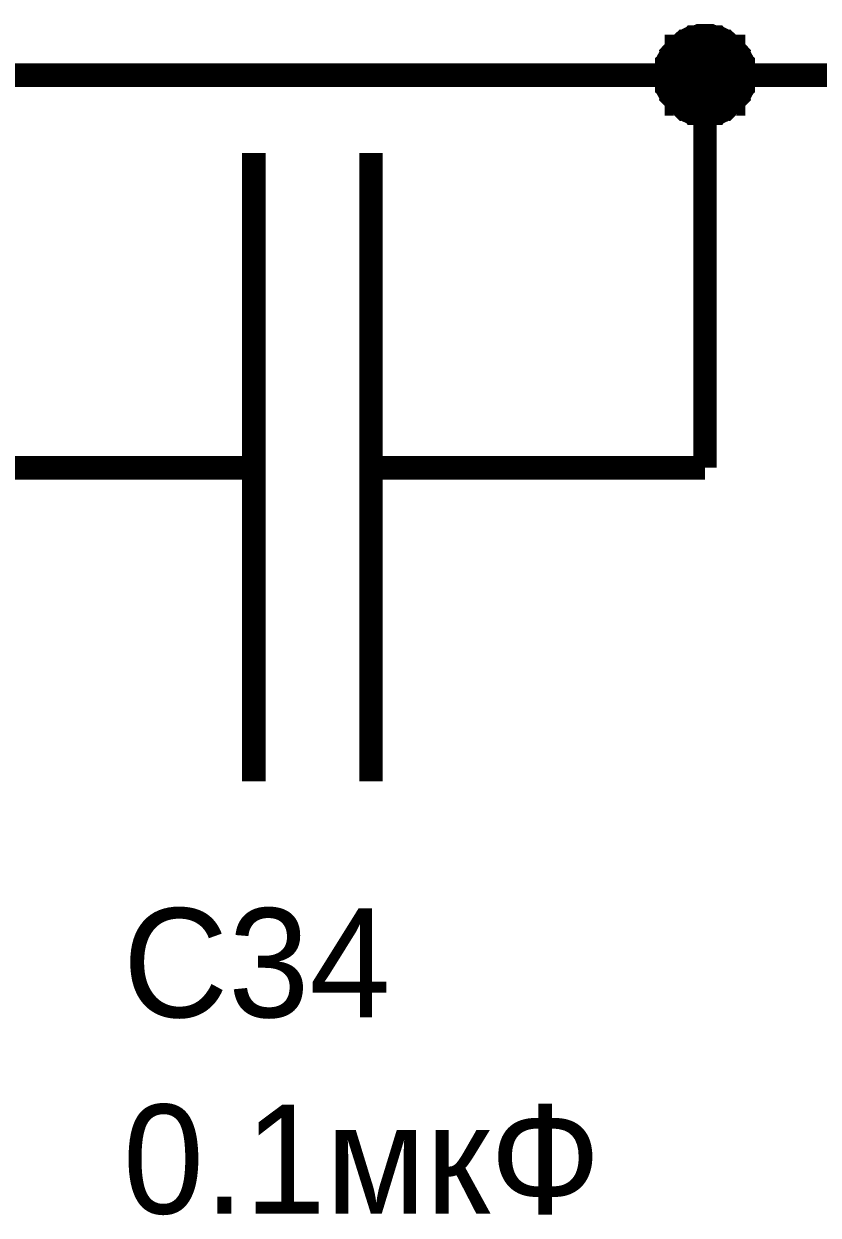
# Model space of a CAD drawing. Extents: x 0 to 594, y 0 to 420.
# Drawn here: x 353.8 to 363.92, y 307.96 to 323.14 of the extents above; entities that cross this region are included whole.
import ezdxf

# ---------------------------------------------------------------- set-up
doc = ezdxf.new("R2010")
doc.units = 0
doc.layers.add('SHEET', color=255, linetype='CONTINUOUS')

msp = doc.modelspace()

# ---------------------------------------------------------------- linework, layer by layer
at = {"layer": 'SHEET'}
for points, const_width in [([(361.977, 322.488), (361.977, 322.505), (361.977, 322.54), (361.977, 322.557), (361.995, 322.592), (361.995, 322.609), (361.995, 322.644), (362.012, 322.661), (362.012, 322.679), (362.03, 322.713), (362.047, 322.731), (362.047, 322.748), (362.064, 322.766), (362.082, 322.783), (362.099, 322.8), (362.116, 322.818), (362.116, 322.852), (362.151, 322.852), (362.168, 322.87), (362.186, 322.887), (362.203, 322.905), (362.221, 322.922), (362.238, 322.922), (362.255, 322.939), (362.29, 322.957), (362.307, 322.957), (362.325, 322.974), (362.359, 322.974), (362.377, 322.974), (362.412, 322.991), (362.429, 322.991), (362.464, 322.991), (362.481, 322.991)], 0.3), ([(361.977, 322.488), (361.977, 322.505), (361.977, 322.54), (361.977, 322.557), (361.995, 322.592), (361.995, 322.609), (361.995, 322.644), (362.012, 322.661), (362.012, 322.679), (362.03, 322.713), (362.047, 322.731), (362.047, 322.748), (362.064, 322.766), (362.082, 322.783), (362.099, 322.8), (362.116, 322.818), (362.116, 322.852), (362.151, 322.852), (362.168, 322.87), (362.186, 322.887), (362.203, 322.905), (362.221, 322.922), (362.238, 322.922), (362.255, 322.939), (362.29, 322.957), (362.307, 322.957), (362.325, 322.974), (362.359, 322.974), (362.377, 322.974), (362.412, 322.991), (362.429, 322.991), (362.464, 322.991), (362.481, 322.991)], 0.3), ([(361.977, 322.488), (361.977, 322.505), (361.977, 322.54), (361.977, 322.557), (361.995, 322.592), (361.995, 322.609), (361.995, 322.644), (362.012, 322.661), (362.012, 322.679), (362.03, 322.713), (362.047, 322.731), (362.047, 322.748), (362.064, 322.766), (362.082, 322.783), (362.099, 322.8), (362.116, 322.818), (362.116, 322.852), (362.151, 322.852), (362.168, 322.87), (362.186, 322.887), (362.203, 322.905), (362.221, 322.922), (362.238, 322.922), (362.255, 322.939), (362.29, 322.957), (362.307, 322.957), (362.325, 322.974), (362.359, 322.974), (362.377, 322.974), (362.412, 322.991), (362.429, 322.991), (362.464, 322.991), (362.481, 322.991)], 0.3), ([(361.977, 322.488), (361.977, 322.505), (361.977, 322.54), (361.977, 322.557), (361.995, 322.592), (361.995, 322.609), (361.995, 322.644), (362.012, 322.661), (362.012, 322.679), (362.03, 322.713), (362.047, 322.731), (362.047, 322.748), (362.064, 322.766), (362.082, 322.783), (362.099, 322.8), (362.116, 322.818), (362.116, 322.852), (362.151, 322.852), (362.168, 322.87), (362.186, 322.887), (362.203, 322.905), (362.221, 322.922), (362.238, 322.922), (362.255, 322.939), (362.29, 322.957), (362.307, 322.957), (362.325, 322.974), (362.359, 322.974), (362.377, 322.974), (362.412, 322.991), (362.429, 322.991), (362.464, 322.991), (362.481, 322.991)], 0.3), ([(361.977, 322.488), (361.977, 322.505), (361.977, 322.54), (361.977, 322.557), (361.995, 322.592), (361.995, 322.609), (361.995, 322.644), (362.012, 322.661), (362.012, 322.679), (362.03, 322.713), (362.047, 322.731), (362.047, 322.748), (362.064, 322.766), (362.082, 322.783), (362.099, 322.8), (362.116, 322.818), (362.116, 322.852), (362.151, 322.852), (362.168, 322.87), (362.186, 322.887), (362.203, 322.905), (362.221, 322.922), (362.238, 322.922), (362.255, 322.939), (362.29, 322.957), (362.307, 322.957), (362.325, 322.974), (362.359, 322.974), (362.377, 322.974), (362.412, 322.991), (362.429, 322.991), (362.464, 322.991), (362.481, 322.991)], 0.0991), ([(361.977, 322.488), (361.977, 322.505), (361.977, 322.54), (361.977, 322.557), (361.995, 322.592), (361.995, 322.609), (361.995, 322.644), (362.012, 322.661), (362.012, 322.679), (362.03, 322.713), (362.047, 322.731), (362.047, 322.748), (362.064, 322.766), (362.082, 322.783), (362.099, 322.8), (362.116, 322.818), (362.116, 322.852), (362.151, 322.852), (362.168, 322.87), (362.186, 322.887), (362.203, 322.905), (362.221, 322.922), (362.238, 322.922), (362.255, 322.939), (362.29, 322.957), (362.307, 322.957), (362.325, 322.974), (362.359, 322.974), (362.377, 322.974), (362.412, 322.991), (362.429, 322.991), (362.464, 322.991), (362.481, 322.991)], 0.0991), ([(361.977, 322.488), (361.977, 322.505), (361.977, 322.54), (361.977, 322.557), (361.995, 322.592), (361.995, 322.609), (361.995, 322.644), (362.012, 322.661), (362.012, 322.679), (362.03, 322.713), (362.047, 322.731), (362.047, 322.748), (362.064, 322.766), (362.082, 322.783), (362.099, 322.8), (362.116, 322.818), (362.116, 322.852), (362.151, 322.852), (362.168, 322.87), (362.186, 322.887), (362.203, 322.905), (362.221, 322.922), (362.238, 322.922), (362.255, 322.939), (362.29, 322.957), (362.307, 322.957), (362.325, 322.974), (362.359, 322.974), (362.377, 322.974), (362.412, 322.991), (362.429, 322.991), (362.464, 322.991), (362.481, 322.991)], 0.0991), ([(361.977, 322.488), (361.977, 322.505), (361.977, 322.54), (361.977, 322.557), (361.995, 322.592), (361.995, 322.609), (361.995, 322.644), (362.012, 322.661), (362.012, 322.679), (362.03, 322.713), (362.047, 322.731), (362.047, 322.748), (362.064, 322.766), (362.082, 322.783), (362.099, 322.8), (362.116, 322.818), (362.116, 322.852), (362.151, 322.852), (362.168, 322.87), (362.186, 322.887), (362.203, 322.905), (362.221, 322.922), (362.238, 322.922), (362.255, 322.939), (362.29, 322.957), (362.307, 322.957), (362.325, 322.974), (362.359, 322.974), (362.377, 322.974), (362.412, 322.991), (362.429, 322.991), (362.464, 322.991), (362.481, 322.991)], 0.0991), ([(362.481, 322.991), (362.481, 322.991)], 0.3), ([(362.481, 322.991), (362.498, 322.991), (362.533, 322.991), (362.55, 322.991), (362.585, 322.974), (362.603, 322.974), (362.637, 322.974), (362.655, 322.957), (362.672, 322.957), (362.707, 322.939), (362.724, 322.922), (362.741, 322.922), (362.759, 322.905), (362.776, 322.887), (362.794, 322.87), (362.811, 322.852), (362.846, 322.852), (362.846, 322.818), (362.863, 322.8), (362.88, 322.783), (362.898, 322.766), (362.915, 322.748), (362.915, 322.731), (362.932, 322.713), (362.95, 322.679), (362.95, 322.661), (362.967, 322.644), (362.967, 322.609), (362.967, 322.592), (362.985, 322.557), (362.985, 322.54), (362.985, 322.505), (362.985, 322.488)], 0.3), ([(362.481, 322.991), (362.481, 322.991)], 0.3), ([(362.481, 322.991), (362.498, 322.991), (362.533, 322.991), (362.55, 322.991), (362.585, 322.974), (362.603, 322.974), (362.637, 322.974), (362.655, 322.957), (362.672, 322.957), (362.707, 322.939), (362.724, 322.922), (362.741, 322.922), (362.759, 322.905), (362.776, 322.887), (362.794, 322.87), (362.811, 322.852), (362.846, 322.852), (362.846, 322.818), (362.863, 322.8), (362.88, 322.783), (362.898, 322.766), (362.915, 322.748), (362.915, 322.731), (362.932, 322.713), (362.95, 322.679), (362.95, 322.661), (362.967, 322.644), (362.967, 322.609), (362.967, 322.592), (362.985, 322.557), (362.985, 322.54), (362.985, 322.505), (362.985, 322.488)], 0.3), ([(362.481, 322.991), (362.481, 322.991)], 0.3), ([(362.481, 322.991), (362.498, 322.991), (362.533, 322.991), (362.55, 322.991), (362.585, 322.974), (362.603, 322.974), (362.637, 322.974), (362.655, 322.957), (362.672, 322.957), (362.707, 322.939), (362.724, 322.922), (362.741, 322.922), (362.759, 322.905), (362.776, 322.887), (362.794, 322.87), (362.811, 322.852), (362.846, 322.852), (362.846, 322.818), (362.863, 322.8), (362.88, 322.783), (362.898, 322.766), (362.915, 322.748), (362.915, 322.731), (362.932, 322.713), (362.95, 322.679), (362.95, 322.661), (362.967, 322.644), (362.967, 322.609), (362.967, 322.592), (362.985, 322.557), (362.985, 322.54), (362.985, 322.505), (362.985, 322.488)], 0.3), ([(362.481, 322.991), (362.481, 322.991)], 0.3), ([(362.481, 322.991), (362.498, 322.991), (362.533, 322.991), (362.55, 322.991), (362.585, 322.974), (362.603, 322.974), (362.637, 322.974), (362.655, 322.957), (362.672, 322.957), (362.707, 322.939), (362.724, 322.922), (362.741, 322.922), (362.759, 322.905), (362.776, 322.887), (362.794, 322.87), (362.811, 322.852), (362.846, 322.852), (362.846, 322.818), (362.863, 322.8), (362.88, 322.783), (362.898, 322.766), (362.915, 322.748), (362.915, 322.731), (362.932, 322.713), (362.95, 322.679), (362.95, 322.661), (362.967, 322.644), (362.967, 322.609), (362.967, 322.592), (362.985, 322.557), (362.985, 322.54), (362.985, 322.505), (362.985, 322.488)], 0.3), ([(362.481, 322.991), (362.481, 322.991)], 0.0991), ([(362.481, 322.991), (362.498, 322.991), (362.533, 322.991), (362.55, 322.991), (362.585, 322.974), (362.603, 322.974), (362.637, 322.974), (362.655, 322.957), (362.672, 322.957), (362.707, 322.939), (362.724, 322.922), (362.741, 322.922), (362.759, 322.905), (362.776, 322.887), (362.794, 322.87), (362.811, 322.852), (362.846, 322.852), (362.846, 322.818), (362.863, 322.8), (362.88, 322.783), (362.898, 322.766), (362.915, 322.748), (362.915, 322.731), (362.932, 322.713), (362.95, 322.679), (362.95, 322.661), (362.967, 322.644), (362.967, 322.609), (362.967, 322.592), (362.985, 322.557), (362.985, 322.54), (362.985, 322.505), (362.985, 322.488)], 0.0991), ([(362.481, 322.991), (362.481, 322.991)], 0.0991), ([(362.481, 322.991), (362.498, 322.991), (362.533, 322.991), (362.55, 322.991), (362.585, 322.974), (362.603, 322.974), (362.637, 322.974), (362.655, 322.957), (362.672, 322.957), (362.707, 322.939), (362.724, 322.922), (362.741, 322.922), (362.759, 322.905), (362.776, 322.887), (362.794, 322.87), (362.811, 322.852), (362.846, 322.852), (362.846, 322.818), (362.863, 322.8), (362.88, 322.783), (362.898, 322.766), (362.915, 322.748), (362.915, 322.731), (362.932, 322.713), (362.95, 322.679), (362.95, 322.661), (362.967, 322.644), (362.967, 322.609), (362.967, 322.592), (362.985, 322.557), (362.985, 322.54), (362.985, 322.505), (362.985, 322.488)], 0.0991), ([(362.481, 322.991), (362.481, 322.991)], 0.0991), ([(362.481, 322.991), (362.498, 322.991), (362.533, 322.991), (362.55, 322.991), (362.585, 322.974), (362.603, 322.974), (362.637, 322.974), (362.655, 322.957), (362.672, 322.957), (362.707, 322.939), (362.724, 322.922), (362.741, 322.922), (362.759, 322.905), (362.776, 322.887), (362.794, 322.87), (362.811, 322.852), (362.846, 322.852), (362.846, 322.818), (362.863, 322.8), (362.88, 322.783), (362.898, 322.766), (362.915, 322.748), (362.915, 322.731), (362.932, 322.713), (362.95, 322.679), (362.95, 322.661), (362.967, 322.644), (362.967, 322.609), (362.967, 322.592), (362.985, 322.557), (362.985, 322.54), (362.985, 322.505), (362.985, 322.488)], 0.0991), ([(362.481, 322.991), (362.481, 322.991)], 0.0991), ([(362.481, 322.991), (362.498, 322.991), (362.533, 322.991), (362.55, 322.991), (362.585, 322.974), (362.603, 322.974), (362.637, 322.974), (362.655, 322.957), (362.672, 322.957), (362.707, 322.939), (362.724, 322.922), (362.741, 322.922), (362.759, 322.905), (362.776, 322.887), (362.794, 322.87), (362.811, 322.852), (362.846, 322.852), (362.846, 322.818), (362.863, 322.8), (362.88, 322.783), (362.898, 322.766), (362.915, 322.748), (362.915, 322.731), (362.932, 322.713), (362.95, 322.679), (362.95, 322.661), (362.967, 322.644), (362.967, 322.609), (362.967, 322.592), (362.985, 322.557), (362.985, 322.54), (362.985, 322.505), (362.985, 322.488)], 0.0991), ([(337.494, 322.488), (342.495, 322.488), (362.481, 322.488), (377.466, 322.488), (377.466, 322.488)], 0.3), ([(362.481, 321.984), (362.464, 321.984), (362.429, 321.984), (362.412, 321.984), (362.377, 322.001), (362.359, 322.001), (362.325, 322.001), (362.307, 322.019), (362.29, 322.019), (362.255, 322.036), (362.238, 322.053), (362.221, 322.053), (362.203, 322.071), (362.186, 322.088), (362.168, 322.105), (362.151, 322.123), (362.116, 322.123), (362.116, 322.158), (362.099, 322.175), (362.082, 322.192), (362.064, 322.21), (362.047, 322.227), (362.047, 322.244), (362.03, 322.262), (362.012, 322.296), (362.012, 322.314), (361.995, 322.331), (361.995, 322.366), (361.995, 322.383), (361.977, 322.418), (361.977, 322.435), (361.977, 322.47), (361.977, 322.488)], 0.3), ([(361.977, 322.488), (361.977, 322.488)], 0.3), ([(362.481, 321.984), (362.464, 321.984), (362.429, 321.984), (362.412, 321.984), (362.377, 322.001), (362.359, 322.001), (362.325, 322.001), (362.307, 322.019), (362.29, 322.019), (362.255, 322.036), (362.238, 322.053), (362.221, 322.053), (362.203, 322.071), (362.186, 322.088), (362.168, 322.105), (362.151, 322.123), (362.116, 322.123), (362.116, 322.158), (362.099, 322.175), (362.082, 322.192), (362.064, 322.21), (362.047, 322.227), (362.047, 322.244), (362.03, 322.262), (362.012, 322.296), (362.012, 322.314), (361.995, 322.331), (361.995, 322.366), (361.995, 322.383), (361.977, 322.418), (361.977, 322.435), (361.977, 322.47), (361.977, 322.488)], 0.3), ([(361.977, 322.488), (361.977, 322.488)], 0.3), ([(362.481, 321.984), (362.464, 321.984), (362.429, 321.984), (362.412, 321.984), (362.377, 322.001), (362.359, 322.001), (362.325, 322.001), (362.307, 322.019), (362.29, 322.019), (362.255, 322.036), (362.238, 322.053), (362.221, 322.053), (362.203, 322.071), (362.186, 322.088), (362.168, 322.105), (362.151, 322.123), (362.116, 322.123), (362.116, 322.158), (362.099, 322.175), (362.082, 322.192), (362.064, 322.21), (362.047, 322.227), (362.047, 322.244), (362.03, 322.262), (362.012, 322.296), (362.012, 322.314), (361.995, 322.331), (361.995, 322.366), (361.995, 322.383), (361.977, 322.418), (361.977, 322.435), (361.977, 322.47), (361.977, 322.488)], 0.3), ([(361.977, 322.488), (361.977, 322.488)], 0.3), ([(362.481, 321.984), (362.464, 321.984), (362.429, 321.984), (362.412, 321.984), (362.377, 322.001), (362.359, 322.001), (362.325, 322.001), (362.307, 322.019), (362.29, 322.019), (362.255, 322.036), (362.238, 322.053), (362.221, 322.053), (362.203, 322.071), (362.186, 322.088), (362.168, 322.105), (362.151, 322.123), (362.116, 322.123), (362.116, 322.158), (362.099, 322.175), (362.082, 322.192), (362.064, 322.21), (362.047, 322.227), (362.047, 322.244), (362.03, 322.262), (362.012, 322.296), (362.012, 322.314), (361.995, 322.331), (361.995, 322.366), (361.995, 322.383), (361.977, 322.418), (361.977, 322.435), (361.977, 322.47), (361.977, 322.488)], 0.3), ([(361.977, 322.488), (361.977, 322.488)], 0.3), ([(362.985, 322.488), (362.985, 322.47), (362.985, 322.435), (362.985, 322.418), (362.967, 322.383), (362.967, 322.366), (362.967, 322.331), (362.95, 322.314), (362.95, 322.296), (362.932, 322.262), (362.915, 322.244), (362.915, 322.227), (362.898, 322.21), (362.88, 322.192), (362.863, 322.175), (362.846, 322.158), (362.846, 322.123), (362.811, 322.123), (362.794, 322.105), (362.776, 322.088), (362.759, 322.071), (362.741, 322.053), (362.724, 322.053), (362.707, 322.036), (362.672, 322.019), (362.655, 322.019), (362.637, 322.001), (362.603, 322.001), (362.585, 322.001), (362.55, 321.984), (362.533, 321.984), (362.498, 321.984), (362.481, 321.984)], 0.3), ([(362.481, 317.484), (362.481, 317.484), (362.481, 322.488)], 0.3), ([(362.985, 322.488), (362.985, 322.47), (362.985, 322.435), (362.985, 322.418), (362.967, 322.383), (362.967, 322.366), (362.967, 322.331), (362.95, 322.314), (362.95, 322.296), (362.932, 322.262), (362.915, 322.244), (362.915, 322.227), (362.898, 322.21), (362.88, 322.192), (362.863, 322.175), (362.846, 322.158), (362.846, 322.123), (362.811, 322.123), (362.794, 322.105), (362.776, 322.088), (362.759, 322.071), (362.741, 322.053), (362.724, 322.053), (362.707, 322.036), (362.672, 322.019), (362.655, 322.019), (362.637, 322.001), (362.603, 322.001), (362.585, 322.001), (362.55, 321.984), (362.533, 321.984), (362.498, 321.984), (362.481, 321.984)], 0.3), ([(362.985, 322.488), (362.985, 322.47), (362.985, 322.435), (362.985, 322.418), (362.967, 322.383), (362.967, 322.366), (362.967, 322.331), (362.95, 322.314), (362.95, 322.296), (362.932, 322.262), (362.915, 322.244), (362.915, 322.227), (362.898, 322.21), (362.88, 322.192), (362.863, 322.175), (362.846, 322.158), (362.846, 322.123), (362.811, 322.123), (362.794, 322.105), (362.776, 322.088), (362.759, 322.071), (362.741, 322.053), (362.724, 322.053), (362.707, 322.036), (362.672, 322.019), (362.655, 322.019), (362.637, 322.001), (362.603, 322.001), (362.585, 322.001), (362.55, 321.984), (362.533, 321.984), (362.498, 321.984), (362.481, 321.984)], 0.3), ([(362.985, 322.488), (362.985, 322.47), (362.985, 322.435), (362.985, 322.418), (362.967, 322.383), (362.967, 322.366), (362.967, 322.331), (362.95, 322.314), (362.95, 322.296), (362.932, 322.262), (362.915, 322.244), (362.915, 322.227), (362.898, 322.21), (362.88, 322.192), (362.863, 322.175), (362.846, 322.158), (362.846, 322.123), (362.811, 322.123), (362.794, 322.105), (362.776, 322.088), (362.759, 322.071), (362.741, 322.053), (362.724, 322.053), (362.707, 322.036), (362.672, 322.019), (362.655, 322.019), (362.637, 322.001), (362.603, 322.001), (362.585, 322.001), (362.55, 321.984), (362.533, 321.984), (362.498, 321.984), (362.481, 321.984)], 0.3), ([(362.985, 322.488), (362.985, 322.488), (362.985, 322.488), (362.985, 322.488), (362.985, 322.488), (362.985, 322.488), (362.985, 322.488), (362.985, 322.488), (362.985, 322.488), (362.985, 322.488), (362.985, 322.488), (362.985, 322.488), (362.985, 322.488), (362.985, 322.488), (362.985, 322.488), (362.985, 322.488), (362.985, 322.488), (362.985, 322.488), (362.985, 322.488), (362.985, 322.488), (362.985, 322.488), (362.985, 322.488), (362.985, 322.488), (362.985, 322.488), (362.985, 322.488), (362.985, 322.488), (362.985, 322.488), (362.985, 322.488), (362.985, 322.488), (362.985, 322.488), (362.985, 322.488), (362.985, 322.488), (362.985, 322.488)], 0.3), ([(362.985, 322.488), (362.985, 322.488)], 0.3), ([(362.985, 322.488), (362.985, 322.488), (362.985, 322.488), (362.985, 322.488), (362.985, 322.488), (362.985, 322.488), (362.985, 322.488), (362.985, 322.488), (362.985, 322.488), (362.985, 322.488), (362.985, 322.488), (362.985, 322.488), (362.985, 322.488), (362.985, 322.488), (362.985, 322.488), (362.985, 322.488), (362.985, 322.488), (362.985, 322.488), (362.985, 322.488), (362.985, 322.488), (362.985, 322.488), (362.985, 322.488), (362.985, 322.488), (362.985, 322.488), (362.985, 322.488), (362.985, 322.488), (362.985, 322.488), (362.985, 322.488), (362.985, 322.488), (362.985, 322.488), (362.985, 322.488), (362.985, 322.488), (362.985, 322.488)], 0.3), ([(362.985, 322.488), (362.985, 322.488)], 0.3), ([(362.985, 322.488), (362.985, 322.488), (362.985, 322.488), (362.985, 322.488), (362.985, 322.488), (362.985, 322.488), (362.985, 322.488), (362.985, 322.488), (362.985, 322.488), (362.985, 322.488), (362.985, 322.488), (362.985, 322.488), (362.985, 322.488), (362.985, 322.488), (362.985, 322.488), (362.985, 322.488), (362.985, 322.488), (362.985, 322.488), (362.985, 322.488), (362.985, 322.488), (362.985, 322.488), (362.985, 322.488), (362.985, 322.488), (362.985, 322.488), (362.985, 322.488), (362.985, 322.488), (362.985, 322.488), (362.985, 322.488), (362.985, 322.488), (362.985, 322.488), (362.985, 322.488), (362.985, 322.488), (362.985, 322.488)], 0.3), ([(362.985, 322.488), (362.985, 322.488)], 0.3), ([(362.985, 322.488), (362.985, 322.488), (362.985, 322.488), (362.985, 322.488), (362.985, 322.488), (362.985, 322.488), (362.985, 322.488), (362.985, 322.488), (362.985, 322.488), (362.985, 322.488), (362.985, 322.488), (362.985, 322.488), (362.985, 322.488), (362.985, 322.488), (362.985, 322.488), (362.985, 322.488), (362.985, 322.488), (362.985, 322.488), (362.985, 322.488), (362.985, 322.488), (362.985, 322.488), (362.985, 322.488), (362.985, 322.488), (362.985, 322.488), (362.985, 322.488), (362.985, 322.488), (362.985, 322.488), (362.985, 322.488), (362.985, 322.488), (362.985, 322.488), (362.985, 322.488), (362.985, 322.488), (362.985, 322.488)], 0.3), ([(362.985, 322.488), (362.985, 322.488)], 0.3), ([(362.481, 321.984), (362.464, 321.984), (362.429, 321.984), (362.412, 321.984), (362.377, 322.001), (362.359, 322.001), (362.325, 322.001), (362.307, 322.019), (362.29, 322.019), (362.255, 322.036), (362.238, 322.053), (362.221, 322.053), (362.203, 322.071), (362.186, 322.088), (362.168, 322.105), (362.151, 322.123), (362.116, 322.123), (362.116, 322.158), (362.099, 322.175), (362.082, 322.192), (362.064, 322.21), (362.047, 322.227), (362.047, 322.244), (362.03, 322.262), (362.012, 322.296), (362.012, 322.314), (361.995, 322.331), (361.995, 322.366), (361.995, 322.383), (361.977, 322.418), (361.977, 322.435), (361.977, 322.47), (361.977, 322.488)], 0.0991), ([(361.977, 322.488), (361.977, 322.488)], 0.0991), ([(362.481, 321.984), (362.464, 321.984), (362.429, 321.984), (362.412, 321.984), (362.377, 322.001), (362.359, 322.001), (362.325, 322.001), (362.307, 322.019), (362.29, 322.019), (362.255, 322.036), (362.238, 322.053), (362.221, 322.053), (362.203, 322.071), (362.186, 322.088), (362.168, 322.105), (362.151, 322.123), (362.116, 322.123), (362.116, 322.158), (362.099, 322.175), (362.082, 322.192), (362.064, 322.21), (362.047, 322.227), (362.047, 322.244), (362.03, 322.262), (362.012, 322.296), (362.012, 322.314), (361.995, 322.331), (361.995, 322.366), (361.995, 322.383), (361.977, 322.418), (361.977, 322.435), (361.977, 322.47), (361.977, 322.488)], 0.0991), ([(361.977, 322.488), (361.977, 322.488)], 0.0991), ([(362.481, 321.984), (362.464, 321.984), (362.429, 321.984), (362.412, 321.984), (362.377, 322.001), (362.359, 322.001), (362.325, 322.001), (362.307, 322.019), (362.29, 322.019), (362.255, 322.036), (362.238, 322.053), (362.221, 322.053), (362.203, 322.071), (362.186, 322.088), (362.168, 322.105), (362.151, 322.123), (362.116, 322.123), (362.116, 322.158), (362.099, 322.175), (362.082, 322.192), (362.064, 322.21), (362.047, 322.227), (362.047, 322.244), (362.03, 322.262), (362.012, 322.296), (362.012, 322.314), (361.995, 322.331), (361.995, 322.366), (361.995, 322.383), (361.977, 322.418), (361.977, 322.435), (361.977, 322.47), (361.977, 322.488)], 0.0991), ([(361.977, 322.488), (361.977, 322.488)], 0.0991), ([(362.481, 321.984), (362.464, 321.984), (362.429, 321.984), (362.412, 321.984), (362.377, 322.001), (362.359, 322.001), (362.325, 322.001), (362.307, 322.019), (362.29, 322.019), (362.255, 322.036), (362.238, 322.053), (362.221, 322.053), (362.203, 322.071), (362.186, 322.088), (362.168, 322.105), (362.151, 322.123), (362.116, 322.123), (362.116, 322.158), (362.099, 322.175), (362.082, 322.192), (362.064, 322.21), (362.047, 322.227), (362.047, 322.244), (362.03, 322.262), (362.012, 322.296), (362.012, 322.314), (361.995, 322.331), (361.995, 322.366), (361.995, 322.383), (361.977, 322.418), (361.977, 322.435), (361.977, 322.47), (361.977, 322.488)], 0.0991), ([(361.977, 322.488), (361.977, 322.488)], 0.0991), ([(362.985, 322.488), (362.985, 322.47), (362.985, 322.435), (362.985, 322.418), (362.967, 322.383), (362.967, 322.366), (362.967, 322.331), (362.95, 322.314), (362.95, 322.296), (362.932, 322.262), (362.915, 322.244), (362.915, 322.227), (362.898, 322.21), (362.88, 322.192), (362.863, 322.175), (362.846, 322.158), (362.846, 322.123), (362.811, 322.123), (362.794, 322.105), (362.776, 322.088), (362.759, 322.071), (362.741, 322.053), (362.724, 322.053), (362.707, 322.036), (362.672, 322.019), (362.655, 322.019), (362.637, 322.001), (362.603, 322.001), (362.585, 322.001), (362.55, 321.984), (362.533, 321.984), (362.498, 321.984), (362.481, 321.984)], 0.0991), ([(362.985, 322.488), (362.985, 322.47), (362.985, 322.435), (362.985, 322.418), (362.967, 322.383), (362.967, 322.366), (362.967, 322.331), (362.95, 322.314), (362.95, 322.296), (362.932, 322.262), (362.915, 322.244), (362.915, 322.227), (362.898, 322.21), (362.88, 322.192), (362.863, 322.175), (362.846, 322.158), (362.846, 322.123), (362.811, 322.123), (362.794, 322.105), (362.776, 322.088), (362.759, 322.071), (362.741, 322.053), (362.724, 322.053), (362.707, 322.036), (362.672, 322.019), (362.655, 322.019), (362.637, 322.001), (362.603, 322.001), (362.585, 322.001), (362.55, 321.984), (362.533, 321.984), (362.498, 321.984), (362.481, 321.984)], 0.0991), ([(362.985, 322.488), (362.985, 322.47), (362.985, 322.435), (362.985, 322.418), (362.967, 322.383), (362.967, 322.366), (362.967, 322.331), (362.95, 322.314), (362.95, 322.296), (362.932, 322.262), (362.915, 322.244), (362.915, 322.227), (362.898, 322.21), (362.88, 322.192), (362.863, 322.175), (362.846, 322.158), (362.846, 322.123), (362.811, 322.123), (362.794, 322.105), (362.776, 322.088), (362.759, 322.071), (362.741, 322.053), (362.724, 322.053), (362.707, 322.036), (362.672, 322.019), (362.655, 322.019), (362.637, 322.001), (362.603, 322.001), (362.585, 322.001), (362.55, 321.984), (362.533, 321.984), (362.498, 321.984), (362.481, 321.984)], 0.0991), ([(362.985, 322.488), (362.985, 322.47), (362.985, 322.435), (362.985, 322.418), (362.967, 322.383), (362.967, 322.366), (362.967, 322.331), (362.95, 322.314), (362.95, 322.296), (362.932, 322.262), (362.915, 322.244), (362.915, 322.227), (362.898, 322.21), (362.88, 322.192), (362.863, 322.175), (362.846, 322.158), (362.846, 322.123), (362.811, 322.123), (362.794, 322.105), (362.776, 322.088), (362.759, 322.071), (362.741, 322.053), (362.724, 322.053), (362.707, 322.036), (362.672, 322.019), (362.655, 322.019), (362.637, 322.001), (362.603, 322.001), (362.585, 322.001), (362.55, 321.984), (362.533, 321.984), (362.498, 321.984), (362.481, 321.984)], 0.0991), ([(362.985, 322.488), (362.985, 322.488), (362.985, 322.488), (362.985, 322.488), (362.985, 322.488), (362.985, 322.488), (362.985, 322.488), (362.985, 322.488), (362.985, 322.488), (362.985, 322.488), (362.985, 322.488), (362.985, 322.488), (362.985, 322.488), (362.985, 322.488), (362.985, 322.488), (362.985, 322.488), (362.985, 322.488), (362.985, 322.488), (362.985, 322.488), (362.985, 322.488), (362.985, 322.488), (362.985, 322.488), (362.985, 322.488), (362.985, 322.488), (362.985, 322.488), (362.985, 322.488), (362.985, 322.488), (362.985, 322.488), (362.985, 322.488), (362.985, 322.488), (362.985, 322.488), (362.985, 322.488), (362.985, 322.488)], 0.0991), ([(362.985, 322.488), (362.985, 322.488)], 0.0991), ([(362.985, 322.488), (362.985, 322.488), (362.985, 322.488), (362.985, 322.488), (362.985, 322.488), (362.985, 322.488), (362.985, 322.488), (362.985, 322.488), (362.985, 322.488), (362.985, 322.488), (362.985, 322.488), (362.985, 322.488), (362.985, 322.488), (362.985, 322.488), (362.985, 322.488), (362.985, 322.488), (362.985, 322.488), (362.985, 322.488), (362.985, 322.488), (362.985, 322.488), (362.985, 322.488), (362.985, 322.488), (362.985, 322.488), (362.985, 322.488), (362.985, 322.488), (362.985, 322.488), (362.985, 322.488), (362.985, 322.488), (362.985, 322.488), (362.985, 322.488), (362.985, 322.488), (362.985, 322.488), (362.985, 322.488)], 0.0991), ([(362.985, 322.488), (362.985, 322.488)], 0.0991), ([(362.985, 322.488), (362.985, 322.488), (362.985, 322.488), (362.985, 322.488), (362.985, 322.488), (362.985, 322.488), (362.985, 322.488), (362.985, 322.488), (362.985, 322.488), (362.985, 322.488), (362.985, 322.488), (362.985, 322.488), (362.985, 322.488), (362.985, 322.488), (362.985, 322.488), (362.985, 322.488), (362.985, 322.488), (362.985, 322.488), (362.985, 322.488), (362.985, 322.488), (362.985, 322.488), (362.985, 322.488), (362.985, 322.488), (362.985, 322.488), (362.985, 322.488), (362.985, 322.488), (362.985, 322.488), (362.985, 322.488), (362.985, 322.488), (362.985, 322.488), (362.985, 322.488), (362.985, 322.488), (362.985, 322.488)], 0.0991), ([(362.985, 322.488), (362.985, 322.488)], 0.0991), ([(362.985, 322.488), (362.985, 322.488), (362.985, 322.488), (362.985, 322.488), (362.985, 322.488), (362.985, 322.488), (362.985, 322.488), (362.985, 322.488), (362.985, 322.488), (362.985, 322.488), (362.985, 322.488), (362.985, 322.488), (362.985, 322.488), (362.985, 322.488), (362.985, 322.488), (362.985, 322.488), (362.985, 322.488), (362.985, 322.488), (362.985, 322.488), (362.985, 322.488), (362.985, 322.488), (362.985, 322.488), (362.985, 322.488), (362.985, 322.488), (362.985, 322.488), (362.985, 322.488), (362.985, 322.488), (362.985, 322.488), (362.985, 322.488), (362.985, 322.488), (362.985, 322.488), (362.985, 322.488), (362.985, 322.488)], 0.0991), ([(362.985, 322.488), (362.985, 322.488)], 0.0991), ([(356.733, 313.489), (356.733, 321.497)], 0.3), ([(358.227, 313.489), (358.227, 321.497)], 0.3), ([(356.733, 317.484), (352.479, 317.484)], 0.3), ([(358.227, 317.484), (362.481, 317.484)], 0.3)]:
    msp.add_lwpolyline(points, dxfattribs=dict(at, const_width=const_width))
at = {"layer": 'SHEET', "const_width": 0.508}
msp.add_lwpolyline([(362.246, 322.5, 1), (362.754, 322.5, 1)], format="xyb", close=True, dxfattribs=at)

# ---------------------------------------------------------------- texts
at = {"layer": 'SHEET'}
for s, p in [('C34', (355.066, 310.483)), ('0.1мкФ', (355.066, 307.981))]:
    msp.add_text(s, height=1.3898, dxfattribs=at).set_placement(p)

doc.saveas('drawing.dxf')
